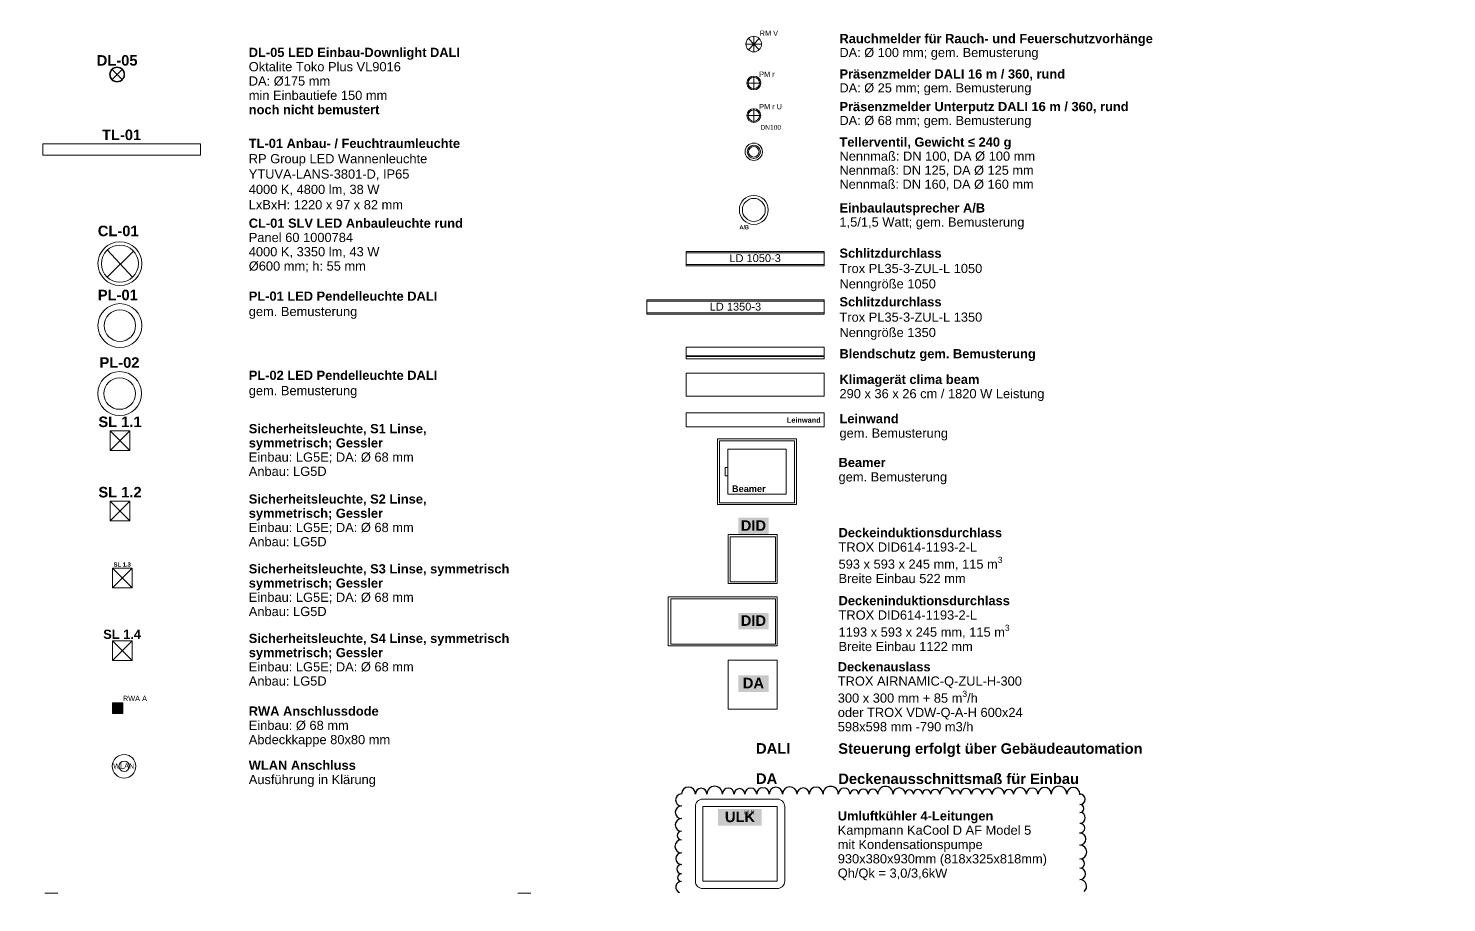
# Model space of a CAD drawing. Header units: metres. Extents: x -27.1 to 50.1, y 105.7 to 163.4.
# Drawn here: x 28.06 to 38.85, y 105.67 to 112.32 of the extents above; entities that cross this region are included whole.
import ezdxf

# ---------------------------------------------------------------- set-up
doc = ezdxf.new("R2010")
doc.units = ezdxf.units.M
doc.header["$MEASUREMENT"] = 0
for name, pattern in [('ACAD_ISO10W100', [0.18, 0.12, -0.03, 0, -0.03]), ('Punktlinie', [0.0035, 0, -0.0035]), ('Strichlinie_ eng', [0.0023, 0.0015, -0.0008]), ('Wipeout_Contour', [1, 0, -1])]:
    doc.linetypes.add(name, pattern=pattern)
for name, color, linetype in [('20  Deckenspiegel + Einbauten', 7, 'Continuous'), ('Neubau_00  Indexwolken Deckenspiegel-Übersichten', 7, 'Continuous'), ('Neubau_20  Deckenspiegel + Einbauten', 7, 'Continuous')]:
    doc.layers.add(name, color=color, linetype=linetype)
doc.styles.add('ERSTELLTER_STIL_1', font='arial.ttf')
doc.styles.add('ERSTELLTER_STIL_2', font='arial.ttf')

msp = doc.modelspace()

# ---------------------------------------------------------------- wipeouts: each hides what was drawn before it
at = {"color": 254, "linetype": 'Wipeout_Contour', "lineweight": 0, "ltscale": 472.276541}
msp.add_wipeout([(38.854, 117.807), (37.353, 117.807), (37.353, 105.674), (38.854, 105.674)], dxfattribs=at)
at = {"color": 254, "linetype": 'Wipeout_Contour', "lineweight": 0, "ltscale": 465.858082}
msp.add_wipeout([(37.204, 117.674), (28.059, 117.674), (28.059, 105.736), (37.204, 105.762)], dxfattribs=at)

# ---------------------------------------------------------------- next in the draw order: hatches: boundary and pattern name
at = {"layer": 'Neubau_20  Deckenspiegel + Einbauten', "linetype": 'Continuous', "lineweight": 0, "true_color": 0xffffff}
for points in [[(33.462, 108.475), (33.693, 108.475), (33.693, 108.601), (33.462, 108.601)], [(33.462, 107.752), (33.693, 107.752), (33.693, 107.877), (33.462, 107.877)], [(33.462, 107.276), (33.693, 107.276), (33.693, 107.402), (33.462, 107.402)], [(28.699, 107.193), (28.699, 107.113), (28.779, 107.113), (28.779, 107.193)], [(28.709, 107.183), (28.709, 107.123), (28.769, 107.123), (28.769, 107.183)]]:
    msp.add_hatch(color=7, dxfattribs=at).paths.add_polyline_path(points)

# ---------------------------------------------------------------- next in the draw order: linework, layer by layer
at = {"layer": 'Neubau_00  Indexwolken Deckenspiegel-Übersichten', "color": 12, "linetype": 'Continuous', "lineweight": 25, "ltscale": 1000, "true_color": 0xd70000}
for centre, radius, start, end in [((33.084, 106.5), 0.0526, 0, 180), ((33.283, 106.5), 0.0585, 0, 180), ((33.651, 106.5), 0.0473, 360, 180), ((33.749, 106.5), 0.0509, 360, 180), ((33.855, 106.5), 0.0549, 0, 180), ((33.956, 106.5), 0.0463, 0, 180), ((34.055, 106.5), 0.0527, 360, 180), ((34.166, 106.5), 0.0583, 360, 180), ((34.583, 106.5), 0.0582, 360, 180), ((34.688, 106.5), 0.0469, 0, 180), ((35.044, 106.5), 0.0474, 360, 180), ((35.441, 106.5), 0.0466, 360, 180), ((35.607, 106.5), 0.0486, 0, 180), ((35.795, 106.5), 0.0502, 360, 180), ((35.904, 106.5), 0.059, 0, 180), ((36.013, 106.5), 0.0501, 0, 180), ((33.031, 106.455), 0.0456, 90, 270), ((33.18, 106.5), 0.044, 360, 180), ((33.386, 106.5), 0.0447, 360, 180), ((33.472, 106.5), 0.0412, 0, 180), ((33.558, 106.5), 0.0451, 360, 180), ((34.269, 106.5), 0.045, 360, 180), ((34.347, 106.5), 0.0321, 360, 180), ((34.415, 106.5), 0.0366, 360, 180), ((34.488, 106.5), 0.0362, 360, 180), ((34.765, 106.5), 0.0309, 0, 180), ((34.83, 106.5), 0.0339, 360, 180), ((34.896, 106.5), 0.0315, 360, 180), ((34.962, 106.5), 0.035, 0, 180), ((35.123, 106.5), 0.0309, 0, 180), ((35.195, 106.5), 0.0416, 0, 180), ((35.278, 106.5), 0.0408, 0, 180), ((35.356, 106.5), 0.0379, 0, 180), ((35.523, 106.5), 0.0356, 360, 180), ((35.7, 106.5), 0.0445, 0, 180), ((36.063, 106.46), 0.0403, 270, 90), ((33.031, 106.361), 0.0479, 90, 270), ((36.063, 106.39), 0.03, 270, 90), ((36.063, 106.319), 0.0413, 270, 90), ((33.031, 106.265), 0.048, 90, 270), ((36.063, 106.24), 0.0368, 270, 90), ((33.031, 106.102), 0.05, 90, 270), ((33.031, 106.185), 0.0326, 90, 270), ((36.063, 106.158), 0.0462, 270, 90), ((33.031, 106.008), 0.0437, 90, 270), ((36.063, 106.059), 0.0526, 270, 90), ((33.031, 105.929), 0.0352, 90, 270), ((36.063, 105.971), 0.0351, 270, 90), ((36.063, 105.893), 0.0431, 270, 90), ((33.031, 105.791), 0.0435, 90, 247.9095), ((33.031, 105.864), 0.03, 90, 270), ((36.063, 105.798), 0.0512, 309.8916, 90)]:
    msp.add_arc(centre, radius, start, end, dxfattribs=at)
msp.add_point((36.063, 106.5), dxfattribs=at)
at = {"layer": 'Neubau_20  Deckenspiegel + Einbauten', "color": 7, "linetype": 'Continuous', "lineweight": 13, "ltscale": 1000}
for p, q in [((33.522, 112.204), (33.641, 112.204)), ((33.622, 112.16), (33.541, 112.247)), ((33.622, 112.247), (33.541, 112.16)), ((33.581, 112.144), (33.581, 112.263)), ((28.773, 112.01), (28.698, 111.935)), ((28.698, 112.01), (28.773, 111.935)), ((33.581, 111.96), (33.581, 111.855)), ((33.529, 111.908), (33.634, 111.908)), ((33.529, 111.66), (33.634, 111.66)), ((33.581, 111.713), (33.581, 111.608)), ((28.659, 110.431), (28.86, 110.629)), ((28.66, 110.638), (28.851, 110.43)), ((28.681, 109.113), (28.831, 109.263)), ((28.681, 109.263), (28.831, 109.113)), ((28.681, 108.578), (28.831, 108.728)), ((28.681, 108.728), (28.831, 108.578)), ((28.849, 108.218), (28.699, 108.068)), ((28.699, 108.218), (28.849, 108.068)), ((28.699, 108.218), (28.849, 108.218)), ((28.699, 108.068), (28.699, 108.218)), ((28.849, 108.218), (28.849, 108.068)), ((28.849, 108.068), (28.699, 108.068)), ((28.849, 107.666), (28.699, 107.516)), ((28.699, 107.666), (28.849, 107.516)), ((28.699, 107.666), (28.849, 107.666)), ((28.699, 107.516), (28.699, 107.666)), ((28.849, 107.666), (28.849, 107.516)), ((28.849, 107.516), (28.699, 107.516))]:
    msp.add_line(p, q, dxfattribs=at)
at = {"layer": 'Neubau_20  Deckenspiegel + Einbauten', "color": 7, "linetype": 'Continuous', "lineweight": 13, "ltscale": 1000, "flags": 128}
for points in [[(28.169, 111.446), (29.369, 111.446), (29.369, 111.359), (28.169, 111.359)], [(33.066, 110.627), (34.116, 110.627), (34.116, 110.518), (33.066, 110.518)], [(34.116, 110.617), (33.066, 110.617), (33.066, 110.528), (34.116, 110.528)], [(32.766, 110.258), (34.116, 110.258), (34.116, 110.149), (32.766, 110.149)], [(34.116, 110.248), (32.766, 110.248), (32.766, 110.159), (34.116, 110.159)], [(33.066, 109.702), (34.116, 109.702), (34.116, 109.526), (33.066, 109.526)], [(33.066, 109.4), (34.116, 109.4), (34.116, 109.292), (33.066, 109.292)], [(28.681, 109.263), (28.831, 109.263), (28.831, 109.113), (28.681, 109.113)], [(33.305, 109.201), (33.305, 108.701), (33.905, 108.701), (33.905, 109.201)], [(33.32, 109.187), (33.32, 108.716), (33.89, 108.716), (33.89, 109.187)], [(33.383, 109.123), (33.383, 108.78), (33.827, 108.78), (33.827, 109.123)], [(33.383, 108.984), (33.363, 108.984), (33.363, 108.919), (33.383, 108.919)], [(28.681, 108.728), (28.831, 108.728), (28.831, 108.578), (28.681, 108.578)], [(33.387, 108.473), (33.76, 108.473), (33.76, 108.1), (33.387, 108.1)], [(33.4, 108.457), (33.746, 108.457), (33.746, 108.113), (33.4, 108.113)], [(32.928, 108), (33.76, 108), (33.76, 107.627), (32.928, 107.627)], [(32.95, 107.984), (33.746, 107.984), (33.746, 107.64), (32.95, 107.64)], [(33.387, 107.519), (33.76, 107.519), (33.76, 107.146), (33.387, 107.146)], [(28.699, 107.193), (28.779, 107.193), (28.779, 107.113), (28.699, 107.113)], [(28.709, 107.183), (28.769, 107.183), (28.769, 107.123), (28.709, 107.123)]]:
    msp.add_lwpolyline(points, close=True, dxfattribs=at)
msp.add_lwpolyline([(33.76, 105.781), (33.192, 105.781, -0.414214), (33.136, 105.837), (33.136, 106.405, -0.414214), (33.192, 106.461), (33.76, 106.461, -0.414214), (33.816, 106.405), (33.816, 105.837, -0.414214)], format="xyb", close=True, dxfattribs=at)
at = {"layer": 'Neubau_20  Deckenspiegel + Einbauten', "color": 7, "linetype": 'Punktlinie', "lineweight": 13, "ltscale": 1000, "flags": 128}
msp.add_lwpolyline([(31.885, 105.747), (28.059, 105.747)], dxfattribs=at)
at = {"layer": 'Neubau_20  Deckenspiegel + Einbauten', "color": 7, "linetype": 'Continuous', "lineweight": 13, "ltscale": 1000}
for centre, radius in [((33.581, 112.204), 0.0594), ((28.735, 111.973), 0.057), ((28.735, 111.973), 0.0529), ((33.581, 111.908), 0.0525), ((33.581, 111.908), 0.0435), ((33.581, 111.66), 0.0525), ((33.581, 111.66), 0.0435), ((33.581, 111.385), 0.066), ((33.581, 111.385), 0.05), ((33.581, 111.385), 0.04), ((33.581, 110.943), 0.11), ((33.581, 110.943), 0.0872), ((28.756, 110.534), 0.167), ((28.756, 110.534), 0.141), ((28.756, 110.063), 0.167), ((28.756, 110.063), 0.12), ((28.754, 109.546), 0.167), ((28.754, 109.546), 0.12), ((28.788, 106.711), 0.0896), ((28.788, 106.711), 0.0391)]:
    msp.add_circle(centre, radius, dxfattribs=at)

# ---------------------------------------------------------------- next in the draw order: texts
at = {"layer": '20  Deckenspiegel + Einbauten', "color": 7, "linetype": 'Continuous', "lineweight": 13}
for s, insert, char_height, attachment_point, style in [('\\A1;{\\pql;\\fArial|b0|i0|c0|p38;RM V}', (33.626, 112.267), 0.04, 7, 'ERSTELLTER_STIL_1'), ('\\A1;{\\pqc;\\fArial|b1|i0|c0|p38;DL-0\\fArial|b1|i0|c0|p38;5}', (28.735, 112.12), 0.08, 2, 'ERSTELLTER_STIL_2'), ('\\A1;{\\pql;\\fArial|b0|i0|c0|p38;PM\\fArial|b0|i0|c0|p38; r}', (33.622, 111.995), 0.04, 1, 'ERSTELLTER_STIL_1'), ('\\A1;{\\pql;\\fArial|b0|i0|c0|p38;PM r\\fArial|b0|i0|c0|p38; U}', (33.622, 111.748), 0.04, 1, 'ERSTELLTER_STIL_1'), ('\\A1;{\\pqc;\\fArial|b1|i0|c0|p38;T\\fArial|b1|i0|c0|p38;L-0\\fArial|b1|i0|c0|p38;1}', (28.769, 111.554), 0.08, 2, 'ERSTELLTER_STIL_2'), ('\\A1;{\\pqc;\\fArial|b0|i0|c0|p38;DN\\fArial|b0|i0|c0|p38;100}', (33.71, 111.589), 0.036, 2, 'ERSTELLTER_STIL_1'), ('\\A1;{\\pql;\\fArial|b1|i0|c0|p38;CL-01}', (28.588, 110.823), 0.08, 1, 'ERSTELLTER_STIL_2'), ('\\A1;{\\pqc;\\fArial|b1|i0|c0|p38;A/\\fArial|b1|i0|c0|p38;B}', (33.508, 110.826), 0.03, 2, 'ERSTELLTER_STIL_2'), ('\\A1;{\\pqc;\\fArial|b0|i0|c0|p38;LD 1050\\fArial|b0|i0|c0|p38;-\\fArial|b0|i0|c0|p38;3}', (33.591, 110.606), 0.06, 2, 'ERSTELLTER_STIL_1'), ('\\A1;{\\pql;\\fArial|b1|i0|c0|p38;P\\fArial|b1|i0|c0|p38;L-01}', (28.588, 110.336), 0.08, 1, 'ERSTELLTER_STIL_2'), ('\\A1;{\\pqc;\\fArial|b0|i0|c0|p38;LD 1350\\fArial|b0|i0|c0|p38;-3}', (33.441, 110.237), 0.06, 2, 'ERSTELLTER_STIL_1'), ('\\A1;{\\pqc;\\fArial|b1|i0|c0|p38;SL 1.1}', (28.757, 109.371), 0.08, 2, 'ERSTELLTER_STIL_2'), ('\\A1;{\\pqc;\\fArial|b1|i0|c0|p38;SL 1.2}', (28.757, 108.836), 0.08, 2, 'ERSTELLTER_STIL_2'), ('\\A1;{\\pqc;\\fArial|b1|i0|c0|p38;Beamer}', (33.543, 108.847), 0.05, 2, 'ERSTELLTER_STIL_2'), ('\\A1;{\\pqc;\\fArial|b1|i0|c0|p38;SL 1.3}', (28.774, 108.229), 0.032, 8, 'ERSTELLTER_STIL_2'), ('\\A1;{\\pqc;\\fArial|b1|i0|c0|p38;SL 1.\\fArial|b1|i0|c0|p38;4}', (28.773, 107.75), 0.07, 2, 'ERSTELLTER_STIL_2'), ('\\A1;{\\pql;\\fArial|b0|i0|c0|p38;RWA \\fArial|b0|i0|c0|p38;A}', (28.779, 107.247), 0.04, 1, 'ERSTELLTER_STIL_1'), ('\\A1;{\\pql;\\fArial|b0|i0|c0|p38;WLAN}', (28.705, 106.733), 0.04, 1, 'ERSTELLTER_STIL_1')]:
    msp.add_mtext(s, dxfattribs=dict(at, insert=insert, char_height=char_height, attachment_point=attachment_point, style=style))
at = {"layer": '20  Deckenspiegel + Einbauten', "color": 7, "linetype": 'Continuous', "lineweight": 100, "char_height": 0.07, "attachment_point": 1, "style": 'ERSTELLTER_STIL_2'}
for s, insert, line_spacing_factor in [('\\A1;{\\pql;\\fArial|b1|i0|c0|p38;Rauchmelder für Rauch- und Feuerschutzvorhänge\\P\\pql;\\fArial|b0|i0|c0|p38;\\H0.991989x;DA: Ø \\fArial|b0|i0|c0|p38;100\\fArial|b0|i0|c0|p38; mm; gem. Bemusterung }', (34.233, 112.281), 0.910446), ('\\A1;{\\pql;\\fArial|b1|i0|c0|p38;DL-05 LED Einbau-Downlight DALI\\P\\pql;\\fArial|b0|i0|c0|p38;Oktalite Toko Plus VL9016\\P\\pql;\\fArial|b0|i0|c0|p38;DA: Ø175 mm\\P\\pql;\\fArial|b0|i0|c0|p38;min Einbautiefe 150 mm\\P\\pql;\\fArial|b1|i0|c0|p38;noch nicht bemustert}', (29.737, 112.176), 0.932633), ('\\A1;{\\pql;\\fArial|b1|i0|c0|p38;Präsenzmelder DALI 16 m / 360, rund\\P\\pql;\\fArial|b0|i0|c0|p38;\\H0.991989x;DA:\\fArial|b0|i0|c0|p38; Ø 25 mm; gem. Bemusterung}', (34.233, 112.012), 0.910446), ('\\A1;{\\pql;\\fArial|b1|i0|c0|p38;Einbaulautsprecher A/B\\P\\pql;\\fArial|b0|i0|c0|p38;1,5/1,5 Watt\\fArial|b0|i0|c0|p38;; gem. Bemusterung}', (34.233, 110.993), 0.92238), ('\\A1;{\\pql;\\fArial|b1|i0|c0|p38;CL-01 \\fArial|b1|i0|c0|p38;SLV LED Anbauleuchte rund\\P\\pql;\\fArial|b0|i0|c0|p38;Panel 60 1000784\\P\\pql;\\fArial|b0|i0|c0|p38;4000 K, 3350 lm, 43 W\\P\\pql;\\fArial|b0|i0|c0|p38;Ø600 mm; h: 55 mm}', (29.737, 110.877), 0.931161), ('\\A1;{\\pql;\\fArial|b1|i0|c0|p38;Klimagerät clima beam\\P\\pql;\\fArial|b0|i0|c0|p38;290 x 36 x 26 cm / 1820 W Leistung}', (34.233, 109.689), 0.931125), ('\\A1;{\\pql;\\fArial|b1|i0|c0|p38;Leinwand\\P\\pql;\\fArial|b0|i0|c0|p38;gem. Bemusterung}', (34.233, 109.39), 0.940037), ('\\A1;{\\pql;\\fArial|b1|i0|c0|p38;Sicherheitsleuchte, S1 Linse, \\P\\pql;\\fArial|b1|i0|c0|p38;symmetrisch; Gessler\\P\\pql;\\fArial|b0|i0|c0|p38;Einbau: LG5E; \\fArial|b0|i0|c0|p38;DA: Ø 68 mm\\P\\pql;\\fArial|b0|i0|c0|p38;Anbau: LG5D}', (29.737, 109.314), 0.927023), ('\\A1;{\\pql;\\fArial|b1|i0|c0|p38;Beamer\\P\\pql;\\fArial|b0|i0|c0|p38;gem. Bemusterung}', (34.226, 109.057), 0.940037), ('\\A1;{\\pql;\\fArial|b1|i0|c0|p38;Sicherheitsleuchte, S2 Linse, \\P\\pql;\\fArial|b1|i0|c0|p38;symmetrisch; Gessler\\P\\pql;\\fArial|b0|i0|c0|p38;Einbau: LG5E; DA: Ø 68 mm\\P\\pql;\\fArial|b0|i0|c0|p38;Anbau: LG5D}', (29.737, 108.779), 0.927023), ('\\A1;{\\pql;\\fArial|b1|i0|c0|p38;Deckeinduktionsdurchlass\\P\\pql;\\fArial|b0|i0|c0|p38;TROX DID614-1193-2-L\\P\\pql;\\fArial|b0|i0|c0|p38;593 x 593 x 245 mm, 115 m\\fArial|b0|i0|c0|p38;\\A1{\\H.66x;\\S3^  ;}\\P\\pql;\\fArial|b0|i0|c0|p38;Breite Einbau \\fArial|b0|i0|c0|p38;522\\fArial|b0|i0|c0|p38; mm}', (34.226, 108.523), 0.938065), ('\\A1;{\\pql;\\fArial|b1|i0|c0|p38;Sicherheitsleuchte, S3 Linse, symmetrisch\\P\\pql;\\fArial|b1|i0|c0|p38;symmetrisch; Gessler\\P\\pql;\\fArial|b0|i0|c0|p38;Einbau: LG5E; DA: Ø 68 mm\\P\\pql;\\fArial|b0|i0|c0|p38;Anbau: LG5D}', (29.737, 108.248), 0.927023), ('\\A1;{\\pql;\\fArial|b1|i0|c0|p38;Deckeninduktionsdurchlass\\P\\pql;\\fArial|b0|i0|c0|p38;TROX DID614-1193-2-L\\P\\pql;\\fArial|b0|i0|c0|p38;1193 x 593 x 245 mm, 115 m\\fArial|b0|i0|c0|p38;\\A1{\\H.66x;\\S3^  ;}\\P\\pql;\\fArial|b0|i0|c0|p38;Breite Einbau 1122 mm}', (34.226, 108.006), 0.938124), ('\\A1;{\\pql;\\fArial|b1|i0|c0|p38;Sicherheitsleuchte, S4 Linse, symmetrisch\\P\\pql;\\fArial|b1|i0|c0|p38;symmetrisch; Gessler\\P\\pql;\\fArial|b0|i0|c0|p38;Einbau: LG5E; DA: Ø 68 mm\\P\\pql;\\fArial|b0|i0|c0|p38;Anbau: LG5D}', (29.737, 107.719), 0.927023), ('\\A1;{\\pql;\\fArial|b1|i0|c0|p38;Deckenauslass\\P\\pql;\\fArial|b0|i0|c0|p38;TROX AIRNAMIC-Q-ZUL-H-300\\P\\pql;\\fArial|b0|i0|c0|p38;300 x 300 mm + 85 m\\fArial|b0|i0|c0|p38;\\A1{\\H.66x;\\S3^  ;}\\fArial|b0|i0|c0|p38;/h\\P\\pql;\\fArial|b0|i0|c0|p38;oder TROX VDW-Q-A-H 600x24\\P\\pql;\\fArial|b0|i0|c0|p38;598x598 mm -790 m3/h}', (34.22, 107.503), 0.933634), ('\\A1;{\\pql;\\fArial|b1|i0|c0|p38;Umluftkühler 4-Leitungen\\P\\pql;\\fArial|b0|i0|c0|p38;Kampmann KaCool D AF Model 5\\P\\pql;\\fArial|b0|i0|c0|p38;mit Kondensationspumpe\\P\\pql;\\fArial|b0|i0|c0|p38;930x380x930mm (818x325x818mm)\\P\\pql;\\fArial|b0|i0|c0|p38;Qh/Qk = 3,0/3,6kW}', (34.22, 106.369), 0.933206)]:
    msp.add_mtext(s, dxfattribs=dict(at, insert=insert, line_spacing_factor=line_spacing_factor))
at = {"layer": '20  Deckenspiegel + Einbauten', "color": 7, "linetype": 'Continuous', "lineweight": 13, "char_height": 0.07, "attachment_point": 1, "style": 'ERSTELLTER_STIL_2'}
for s, insert, line_spacing_factor in [('\\A1;{\\pql;\\fArial|b1|i0|c0|p38;Präsenzmelder \\fArial|b1|i0|c0|p38;Unterputz \\fArial|b1|i0|c0|p38;DALI 16 m / 360, rund\\P\\pql;\\fArial|b0|i0|c0|p38;\\H0.991989x;DA: Ø 68 mm; gem. Bemusterung}', (34.233, 111.764), 0.910446), ('\\A1;{\\pql;\\fArial|b1|i0|c0|p38;Tellerventil\\fArial|b1|i0|c0|p38;, Gewicht ≤ 240 g\\P\\pql;\\fArial|b0|i0|c0|p38;Nennmaß: DN 100, DA Ø 100 mm\\P\\pql;\\fArial|b0|i0|c0|p38;\\H0.992658x;Nennmaß: DN 125, DA Ø 125 mm\\P\\pql;\\fArial|b0|i0|c0|p38;Nennmaß: DN 160, DA Ø 160 mm}', (34.233, 111.494), 0.918746), ('\\A1;{\\pql;\\fArial|b1|i0|c0|p38;RWA Anschlussdode\\P\\pql;\\fArial|b0|i0|c0|p38;Einbau: Ø 68 mm\\P\\pql;\\fArial|b0|i0|c0|p38;Abdeckkappe 80x80 mm}', (29.737, 107.166), 0.9304), ('\\A1;{\\pql;\\fArial|b1|i0|c0|p38;WLAN Anschluss\\P\\pql;\\fArial|b0|i0|c0|p38;Ausführung in Klärung}', (29.737, 106.754), 0.930574)]:
    msp.add_mtext(s, dxfattribs=dict(at, insert=insert, line_spacing_factor=line_spacing_factor))
at = {"layer": '20  Deckenspiegel + Einbauten', "color": 7, "linetype": 'Continuous', "lineweight": 100, "style": 'ERSTELLTER_STIL_2'}
for s, insert, char_height, attachment_point in [('\\A1;{\\pql;\\fArial|b1|i0|c0|p38;TL-01 Anbau- / Feuchtraumleuchte\\P\\pql;\\fArial|b0|i0|c0|p38;RP Group LED Wannenleuchte\\P\\pql;\\fArial|b0|i0|c0|p38;YTUVA-LANS-3801-D, IP65\\P\\pql;\\fArial|b0|i0|c0|p38;4000 K, 4800 lm, 38 W\\P\\pql;\\fArial|b0|i0|c0|p38;LxBxH: 1220 x 97 x 82 mm\\P\\pql;\\fArial|b0|i0|c0|p38;}', (29.737, 111.484), 0.07, 1), ('\\A1;{\\pql;\\fArial|b1|i0|c0|p38;Schlitzdurchlass\\P\\pql;\\fArial|b0|i0|c0|p38;Trox PL35-3-ZUL-L 1050\\P\\pql;\\fArial|b0|i0|c0|p38;Nenngröße 1050\\P\\pql;\\fArial|b1|i0|c0|p38;\\P\\pql;\\fArial|b1|i0|c0|p38;}', (34.233, 110.649), 0.07, 1), ('\\A1;{\\pql;\\fArial|b1|i0|c0|p38;PL-01 \\fArial|b1|i0|c0|p38;LED \\fArial|b1|i0|c0|p38;Pendelleuchte DALI\\P\\pql;\\fArial|b0|i0|c0|p38;gem. Bemusterung\\P\\pql;\\fArial|b0|i1|c0|p38;}', (29.737, 110.322), 0.07, 1), ('\\A1;{\\pql;\\fArial|b1|i0|c0|p38;Schlitzdurchlass\\P\\pql;\\fArial|b0|i0|c0|p38;Trox PL35-3-ZUL-L 1350\\P\\pql;\\fArial|b0|i0|c0|p38;Nenngröße 1350\\P\\pql;\\fArial|b1|i0|c0|p38;\\P\\pql;\\fArial|b1|i0|c0|p38;}', (34.233, 110.279), 0.07, 1), ('\\A1;{\\pqc;\\fArial|b1|i0|c0|p38;PL-02\\P\\pqc;\\fArial|b0|i1|c0|p38;}', (28.753, 109.822), 0.08, 2), ('\\A1;{\\pql;\\fArial|b1|i0|c0|p38;Blendschutz\\fArial|b1|i0|c0|p38; gem. Bemusterung}', (34.233, 109.884), 0.07, 1), ('\\A1;{\\pql;\\fArial|b1|i0|c0|p38;PL-02 \\fArial|b1|i0|c0|p38;LED \\fArial|b1|i0|c0|p38;Pendelleuchte DALI\\P\\pql;\\fArial|b0|i0|c0|p38;gem. Bemusterung\\P\\pql;\\fArial|b0|i1|c0|p38;}', (29.737, 109.72), 0.07, 1), ('\\A1;{\\pqr;\\fArial|b1|i0|c0|p38;Leinwand}', (34.09, 109.364), 0.04, 3), ('\\A1;{\\pqc;\\fArial|b1|i0|c0|p38;D\\fArial|b1|i0|c0|p38;ID}', (33.578, 108.582), 0.08, 2), ('\\A1;{\\pqc;\\fArial|b1|i0|c0|p38;D\\fArial|b1|i0|c0|p38;ID}', (33.578, 107.859), 0.08, 2), ('\\A1;{\\pqc;\\fArial|b1|i0|c0|p38;DA}', (33.578, 107.384), 0.08, 2), ('\\A1;{\\pql;\\fArial|b1|i0|c0|p38;DALI}', (33.598, 106.887), 0.08, 1), ('\\A1;{\\pql;\\fArial|b1|i0|c0|p38;Steuerung erfolgt über Gebäudeautomation }', (34.224, 106.886), 0.08, 1), ('\\A1;{\\pql;\\fArial|b1|i0|c0|p38;DA}', (33.598, 106.657), 0.08, 1), ('\\A1;{\\pql;\\fArial|b1|i0|c0|p38;Deckenausschnittsmaß für Einbau}', (34.224, 106.656), 0.08, 1)]:
    msp.add_mtext(s, dxfattribs=dict(at, insert=insert, char_height=char_height, attachment_point=attachment_point))

# ---------------------------------------------------------------- next in the draw order: wipeouts: each hides what was drawn before it
at = {"color": 254, "linetype": 'Wipeout_Contour', "lineweight": 0, "ltscale": 459.51024}
msp.add_wipeout([(33.066, 109.81), (34.116, 109.81), (34.116, 109.9), (33.066, 109.9)], dxfattribs=at).dxf.layer = 'Neubau_20  Deckenspiegel + Einbauten'

# ---------------------------------------------------------------- next in the draw order: linework, layer by layer
at = {"layer": 'Neubau_20  Deckenspiegel + Einbauten', "color": 7, "linetype": 'Continuous', "lineweight": 13, "ltscale": 1000}
for p, q in [((34.116, 109.9), (33.066, 109.9)), ((33.066, 109.9), (33.066, 109.81)), ((34.116, 109.81), (34.116, 109.9)), ((33.066, 109.81), (34.116, 109.81))]:
    msp.add_line(p, q, dxfattribs=at)
at = {"layer": 'Neubau_20  Deckenspiegel + Einbauten', "color": 181, "linetype": 'Strichlinie_ eng', "lineweight": 35, "ltscale": 1000, "true_color": 0xa851ff}
msp.add_line((34.116, 109.83), (33.066, 109.83), dxfattribs=at)
at = {"layer": 'Neubau_20  Deckenspiegel + Einbauten', "color": 7, "linetype": 'Continuous', "lineweight": 13, "ltscale": 1000, "flags": 128}
msp.add_lwpolyline([(33.066, 109.81), (34.116, 109.81), (34.116, 109.9), (33.066, 109.9)], close=True, dxfattribs=at)

# ---------------------------------------------------------------- next in the draw order: wipeouts: each hides what was drawn before it
at = {"color": 254, "linetype": 'Wipeout_Contour', "lineweight": 0, "ltscale": 445.10421}
msp.add_wipeout([(33.76, 105.837), (33.76, 106.405), (33.192, 106.405), (33.192, 105.837)], dxfattribs=at).dxf.layer = 'Neubau_20  Deckenspiegel + Einbauten'

# ---------------------------------------------------------------- next in the draw order: hatches: boundary and pattern name
at = {"layer": 'Neubau_20  Deckenspiegel + Einbauten', "linetype": 'Continuous', "lineweight": 0, "true_color": 0xffffff}
msp.add_hatch(color=7, dxfattribs=at).paths.add_polyline_path([(33.309, 106.259), (33.642, 106.259), (33.642, 106.385), (33.309, 106.385)])

# ---------------------------------------------------------------- next in the draw order: linework, layer by layer
at = {"layer": 'Neubau_20  Deckenspiegel + Einbauten', "color": 7, "linetype": 'ACAD_ISO10W100', "lineweight": 13, "ltscale": 1000}
for p, q in [((33.76, 106.405), (33.192, 106.405)), ((33.192, 106.405), (33.192, 105.837)), ((33.76, 105.837), (33.76, 106.405)), ((33.192, 105.837), (33.76, 105.837))]:
    msp.add_line(p, q, dxfattribs=at)
at = {"layer": 'Neubau_20  Deckenspiegel + Einbauten', "color": 7, "linetype": 'Continuous', "lineweight": 13, "ltscale": 1000, "flags": 128}
msp.add_lwpolyline([(33.76, 105.837), (33.192, 105.837), (33.192, 106.405), (33.76, 106.405)], close=True, dxfattribs=at)

# ---------------------------------------------------------------- next in the draw order: texts
at = {"layer": '20  Deckenspiegel + Einbauten', "color": 7, "linetype": 'Continuous', "lineweight": 100, "insert": (33.476, 106.366), "char_height": 0.08, "attachment_point": 2, "style": 'ERSTELLTER_STIL_2'}
msp.add_mtext('\\A1;{\\pqc;\\fArial|b1|i0|c0|p38;ULK}', dxfattribs=at)
at = {"layer": '20  Deckenspiegel + Einbauten', "color": 7, "linetype": 'Continuous', "lineweight": 13, "insert": (33.546, 106.375), "char_height": 0.03, "attachment_point": 2, "style": 'ERSTELLTER_STIL_1'}
msp.add_mtext('\\A1;{\\pqc;\\fArial|b0|i0|c0|p38;ULK}', dxfattribs=at)

doc.saveas('drawing.dxf')
